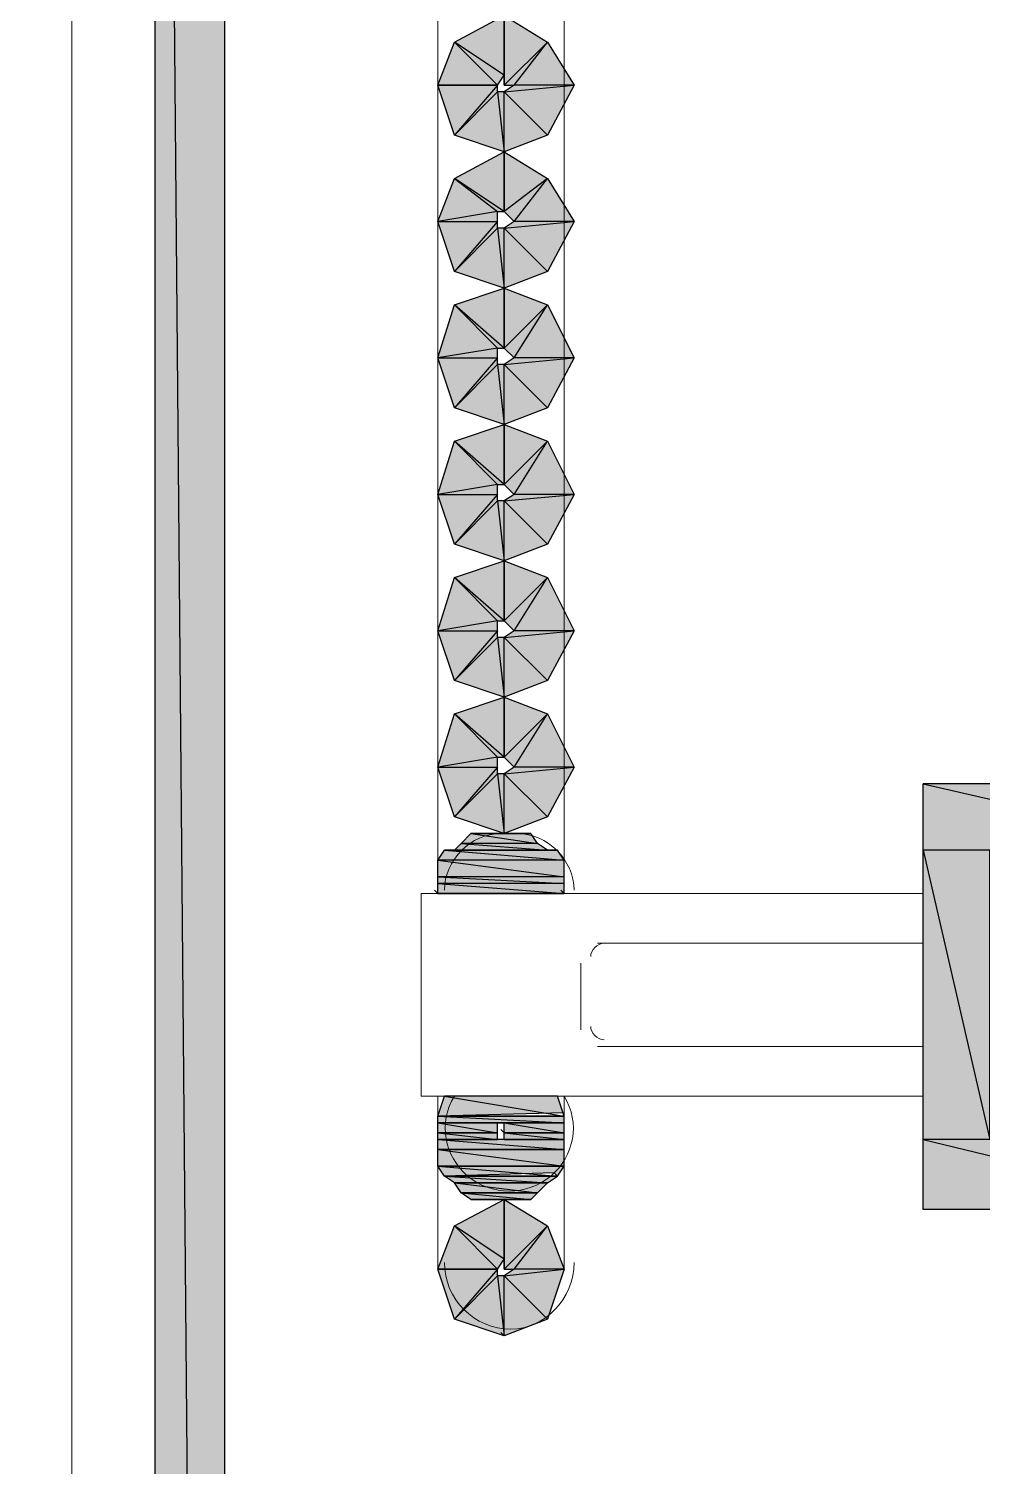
# Model space of a CAD drawing. Header units: millimetres. Extents: x 50 to 186, y -32 to 33.
# Drawn here: x 114.23 to 114.63, y -7.509 to -6.905 of the extents above; entities that cross this region are included whole.
import ezdxf

# ---------------------------------------------------------------- set-up
doc = ezdxf.new("R2010")
doc.units = ezdxf.units.MM
doc.layers.add('Prumada Eletrica', color=40, linetype='Continuous', lineweight=30)

msp = doc.modelspace()

# ---------------------------------------------------------------- hatches: boundary and pattern name
at = {"layer": 'Prumada Eletrica', "true_color": 0x000007}
h = msp.add_hatch(color=7, dxfattribs=at)
h.paths.add_polyline_path([(114.31228, -5.98433), (114.28295, -5.98433), (114.31228, -9.32817)])
h.paths.add_polyline_path([(114.28295, -5.98433), (114.31228, -9.32817), (114.28295, -9.32817)])
h = msp.add_hatch(color=7, dxfattribs=at)
h.paths.add_polyline_path([(114.45894, -6.92854), (114.4338, -6.92854), (114.44777, -6.91038)])
h.paths.add_polyline_path([(114.4338, -6.92854), (114.44777, -6.91038), (114.42961, -6.92854)])
h.paths.add_polyline_path([(114.44777, -6.91038), (114.42961, -6.92854), (114.42961, -6.89921)])
h.paths.add_polyline_path([(114.42961, -6.92854), (114.42961, -6.89921), (114.42961, -6.92435)])
h.paths.add_polyline_path([(114.42961, -6.89921), (114.42961, -6.92435), (114.40866, -6.91038)])
h.paths.add_polyline_path([(114.42961, -6.92435), (114.40866, -6.91038), (114.42682, -6.92854)])
h.paths.add_polyline_path([(114.40866, -6.91038), (114.42682, -6.92854), (114.40167, -6.92854)])
h = msp.add_hatch(color=7, dxfattribs=at)
h.paths.add_polyline_path([(114.40167, -6.92854), (114.42682, -6.92854), (114.40866, -6.94949)])
h.paths.add_polyline_path([(114.42682, -6.92854), (114.40866, -6.94949), (114.42682, -6.93133)])
h.paths.add_polyline_path([(114.40866, -6.94949), (114.42682, -6.93133), (114.42961, -6.95647)])
h.paths.add_polyline_path([(114.42682, -6.93133), (114.42961, -6.95647), (114.42961, -6.93133)])
h.paths.add_polyline_path([(114.42961, -6.95647), (114.42961, -6.93133), (114.44777, -6.94949)])
h = msp.add_hatch(color=7, dxfattribs=at)
h.paths.add_polyline_path([(114.44777, -6.94949), (114.42961, -6.93133), (114.45894, -6.92854)])
h.paths.add_polyline_path([(114.42961, -6.93133), (114.45894, -6.92854), (114.4338, -6.92854)])
h = msp.add_hatch(color=7, dxfattribs=at)
h.paths.add_polyline_path([(114.42961, -6.95647), (114.42961, -6.98161), (114.40866, -6.96765)])
h.paths.add_polyline_path([(114.42961, -6.98161), (114.40866, -6.96765), (114.42682, -6.98161)])
h.paths.add_polyline_path([(114.40866, -6.96765), (114.42682, -6.98161), (114.40167, -6.98581)])
h.paths.add_polyline_path([(114.42682, -6.98161), (114.40167, -6.98581), (114.42682, -6.98581)])
h.paths.add_polyline_path([(114.40167, -6.98581), (114.42682, -6.98581), (114.40866, -7.00676)])
h.paths.add_polyline_path([(114.42682, -6.98581), (114.40866, -7.00676), (114.42682, -6.9886)])
h.paths.add_polyline_path([(114.40866, -7.00676), (114.42682, -6.9886), (114.42961, -7.01374)])
h.paths.add_polyline_path([(114.42682, -6.9886), (114.42961, -7.01374), (114.42961, -6.9886)])
h.paths.add_polyline_path([(114.42961, -7.01374), (114.42961, -6.9886), (114.44777, -7.00676)])
h = msp.add_hatch(color=7, dxfattribs=at)
h.paths.add_polyline_path([(114.45894, -6.98581), (114.4338, -6.98581), (114.44777, -6.96765)])
h.paths.add_polyline_path([(114.4338, -6.98581), (114.44777, -6.96765), (114.42961, -6.98161)])
h.paths.add_polyline_path([(114.44777, -6.96765), (114.42961, -6.98161), (114.42961, -6.95647)])
h = msp.add_hatch(color=7, dxfattribs=at)
h.paths.add_polyline_path([(114.44777, -7.00676), (114.42961, -6.9886), (114.45894, -6.98581)])
h.paths.add_polyline_path([(114.42961, -6.9886), (114.45894, -6.98581), (114.4338, -6.98581)])
h = msp.add_hatch(color=7, dxfattribs=at)
h.paths.add_polyline_path([(114.42961, -7.01374), (114.42961, -7.03888), (114.40866, -7.02072)])
h.paths.add_polyline_path([(114.42961, -7.03888), (114.40866, -7.02072), (114.42682, -7.03888)])
h.paths.add_polyline_path([(114.40866, -7.02072), (114.42682, -7.03888), (114.40167, -7.04307)])
h.paths.add_polyline_path([(114.42682, -7.03888), (114.40167, -7.04307), (114.42682, -7.04307)])
h.paths.add_polyline_path([(114.40167, -7.04307), (114.42682, -7.04307), (114.40866, -7.06402)])
h.paths.add_polyline_path([(114.42682, -7.04307), (114.40866, -7.06402), (114.42682, -7.04587)])
h.paths.add_polyline_path([(114.40866, -7.06402), (114.42682, -7.04587), (114.42961, -7.07101)])
h.paths.add_polyline_path([(114.42682, -7.04587), (114.42961, -7.07101), (114.42961, -7.04587)])
h.paths.add_polyline_path([(114.42961, -7.07101), (114.42961, -7.04587), (114.44777, -7.06402)])
h = msp.add_hatch(color=7, dxfattribs=at)
h.paths.add_polyline_path([(114.45894, -7.04307), (114.4338, -7.04307), (114.44777, -7.02072)])
h.paths.add_polyline_path([(114.4338, -7.04307), (114.44777, -7.02072), (114.42961, -7.03888)])
h.paths.add_polyline_path([(114.44777, -7.02072), (114.42961, -7.03888), (114.42961, -7.01374)])
h = msp.add_hatch(color=7, dxfattribs=at)
h.paths.add_polyline_path([(114.44777, -7.06402), (114.42961, -7.04587), (114.45894, -7.04307)])
h.paths.add_polyline_path([(114.42961, -7.04587), (114.45894, -7.04307), (114.4338, -7.04307)])
h = msp.add_hatch(color=7, dxfattribs=at)
h.paths.add_polyline_path([(114.42961, -7.07101), (114.42961, -7.09615), (114.40866, -7.07799)])
h.paths.add_polyline_path([(114.42961, -7.09615), (114.40866, -7.07799), (114.42682, -7.09615)])
h.paths.add_polyline_path([(114.40866, -7.07799), (114.42682, -7.09615), (114.40167, -7.10034)])
h.paths.add_polyline_path([(114.42682, -7.09615), (114.40167, -7.10034), (114.42682, -7.10034)])
h.paths.add_polyline_path([(114.40167, -7.10034), (114.42682, -7.10034), (114.40866, -7.12129)])
h.paths.add_polyline_path([(114.42682, -7.10034), (114.40866, -7.12129), (114.42682, -7.10313)])
h.paths.add_polyline_path([(114.40866, -7.12129), (114.42682, -7.10313), (114.42961, -7.12827)])
h.paths.add_polyline_path([(114.42682, -7.10313), (114.42961, -7.12827), (114.42961, -7.10313)])
h.paths.add_polyline_path([(114.42961, -7.12827), (114.42961, -7.10313), (114.44777, -7.12129)])
h = msp.add_hatch(color=7, dxfattribs=at)
h.paths.add_polyline_path([(114.45894, -7.10034), (114.4338, -7.10034), (114.44777, -7.07799)])
h.paths.add_polyline_path([(114.4338, -7.10034), (114.44777, -7.07799), (114.42961, -7.09615)])
h.paths.add_polyline_path([(114.44777, -7.07799), (114.42961, -7.09615), (114.42961, -7.07101)])
h = msp.add_hatch(color=7, dxfattribs=at)
h.paths.add_polyline_path([(114.44777, -7.12129), (114.42961, -7.10313), (114.45894, -7.10034)])
h.paths.add_polyline_path([(114.42961, -7.10313), (114.45894, -7.10034), (114.4338, -7.10034)])
h = msp.add_hatch(color=7, dxfattribs=at)
h.paths.add_polyline_path([(114.42961, -7.12827), (114.42961, -7.15342), (114.40866, -7.13526)])
h.paths.add_polyline_path([(114.42961, -7.15342), (114.40866, -7.13526), (114.42682, -7.15342)])
h.paths.add_polyline_path([(114.40866, -7.13526), (114.42682, -7.15342), (114.40167, -7.15761)])
h.paths.add_polyline_path([(114.42682, -7.15342), (114.40167, -7.15761), (114.42682, -7.15761)])
h.paths.add_polyline_path([(114.40167, -7.15761), (114.42682, -7.15761), (114.40866, -7.17856)])
h.paths.add_polyline_path([(114.42682, -7.15761), (114.40866, -7.17856), (114.42682, -7.1604)])
h.paths.add_polyline_path([(114.40866, -7.17856), (114.42682, -7.1604), (114.42961, -7.18554)])
h.paths.add_polyline_path([(114.42682, -7.1604), (114.42961, -7.18554), (114.42961, -7.1604)])
h.paths.add_polyline_path([(114.42961, -7.18554), (114.42961, -7.1604), (114.44777, -7.17856)])
h = msp.add_hatch(color=7, dxfattribs=at)
h.paths.add_polyline_path([(114.45894, -7.15761), (114.4338, -7.15761), (114.44777, -7.13526)])
h.paths.add_polyline_path([(114.4338, -7.15761), (114.44777, -7.13526), (114.42961, -7.15342)])
h.paths.add_polyline_path([(114.44777, -7.13526), (114.42961, -7.15342), (114.42961, -7.12827)])
h = msp.add_hatch(color=7, dxfattribs=at)
h.paths.add_polyline_path([(114.44777, -7.17856), (114.42961, -7.1604), (114.45894, -7.15761)])
h.paths.add_polyline_path([(114.42961, -7.1604), (114.45894, -7.15761), (114.4338, -7.15761)])
h = msp.add_hatch(color=7, dxfattribs=at)
h.paths.add_polyline_path([(114.42961, -7.18554), (114.42961, -7.21068), (114.40866, -7.19253)])
h.paths.add_polyline_path([(114.42961, -7.21068), (114.40866, -7.19253), (114.42682, -7.21068)])
h.paths.add_polyline_path([(114.40866, -7.19253), (114.42682, -7.21068), (114.40167, -7.21487)])
h.paths.add_polyline_path([(114.42682, -7.21068), (114.40167, -7.21487), (114.42682, -7.21487)])
h.paths.add_polyline_path([(114.40167, -7.21487), (114.42682, -7.21487), (114.40866, -7.23582)])
h.paths.add_polyline_path([(114.42682, -7.21487), (114.40866, -7.23582), (114.42682, -7.21767)])
h.paths.add_polyline_path([(114.40866, -7.23582), (114.42682, -7.21767), (114.42961, -7.24281)])
h.paths.add_polyline_path([(114.42682, -7.21767), (114.42961, -7.24281), (114.42961, -7.21767)])
h.paths.add_polyline_path([(114.42961, -7.24281), (114.42961, -7.21767), (114.44777, -7.23582)])
h = msp.add_hatch(color=7, dxfattribs=at)
h.paths.add_polyline_path([(114.45894, -7.21487), (114.4338, -7.21487), (114.44777, -7.19253)])
h.paths.add_polyline_path([(114.4338, -7.21487), (114.44777, -7.19253), (114.42961, -7.21068)])
h.paths.add_polyline_path([(114.44777, -7.19253), (114.42961, -7.21068), (114.42961, -7.18554)])
h = msp.add_hatch(color=7, dxfattribs=at)
h.paths.add_polyline_path([(114.44777, -7.23582), (114.42961, -7.21767), (114.45894, -7.21487)])
h.paths.add_polyline_path([(114.42961, -7.21767), (114.45894, -7.21487), (114.4338, -7.21487)])
h = msp.add_hatch(color=7, dxfattribs=at)
h.paths.add_polyline_path([(114.72712, -7.22186), (114.6056, -7.22186), (114.72712, -7.24979)])
h.paths.add_polyline_path([(114.6056, -7.22186), (114.72712, -7.24979), (114.6056, -7.24979)])
h = msp.add_hatch(color=7, dxfattribs=at)
h.paths.add_polyline_path([(114.44078, -7.24281), (114.41564, -7.24281), (114.44358, -7.247)])
h.paths.add_polyline_path([(114.41564, -7.24281), (114.44358, -7.247), (114.41145, -7.247)])
h = msp.add_hatch(color=7, dxfattribs=at)
h.paths.add_polyline_path([(114.45196, -7.24979), (114.40447, -7.24979), (114.45475, -7.25398)])
h.paths.add_polyline_path([(114.40447, -7.24979), (114.45475, -7.25398), (114.40167, -7.25398)])
h = msp.add_hatch(color=7, dxfattribs=at)
h.paths.add_polyline_path([(114.44358, -7.247), (114.41145, -7.247), (114.44777, -7.24979)])
h.paths.add_polyline_path([(114.41145, -7.247), (114.44777, -7.24979), (114.40866, -7.24979)])
h = msp.add_hatch(color=7, dxfattribs=at)
h.paths.add_polyline_path([(114.63354, -7.24979), (114.6056, -7.24979), (114.63354, -7.37131)])
h.paths.add_polyline_path([(114.6056, -7.24979), (114.63354, -7.37131), (114.6056, -7.37131)])
h = msp.add_hatch(color=7, dxfattribs=at)
h.paths.add_polyline_path([(114.45475, -7.25398), (114.40167, -7.25398), (114.45475, -7.26097)])
h.paths.add_polyline_path([(114.40167, -7.25398), (114.45475, -7.26097), (114.40167, -7.26097)])
h = msp.add_hatch(color=7, dxfattribs=at)
h.paths.add_polyline_path([(114.45475, -7.26097), (114.40167, -7.26097), (114.45475, -7.26376)])
h.paths.add_polyline_path([(114.40167, -7.26097), (114.45475, -7.26376), (114.40167, -7.26376)])
h = msp.add_hatch(color=7, dxfattribs=at)
h.paths.add_polyline_path([(114.45475, -7.26376), (114.40167, -7.26376), (114.45475, -7.26795)])
h.paths.add_polyline_path([(114.40167, -7.26376), (114.45475, -7.26795), (114.40167, -7.26795)])
h.paths.add_polyline_path([(114.45475, -7.26795), (114.40167, -7.26795)])
h.paths.add_polyline_path([(114.40167, -7.26795), (114.45475, -7.26795)])
h = msp.add_hatch(color=7, dxfattribs=at)
h.paths.add_polyline_path([(114.45196, -7.35315), (114.40447, -7.35315), (114.45475, -7.36153)])
h.paths.add_polyline_path([(114.40447, -7.35315), (114.45475, -7.36153), (114.40167, -7.36153)])
h.paths.add_polyline_path([(114.45475, -7.36153), (114.40167, -7.36153)])
h.paths.add_polyline_path([(114.40167, -7.36153), (114.45475, -7.36153), (114.45475, -7.36014)])
h = msp.add_hatch(color=7, dxfattribs=at)
h.paths.add_polyline_path([(114.45475, -7.36153), (114.40167, -7.36153), (114.45475, -7.36433)])
h.paths.add_polyline_path([(114.40167, -7.36153), (114.45475, -7.36433), (114.40167, -7.36433)])
h.paths.add_polyline_path([(114.45475, -7.36433), (114.40167, -7.36433)])
h.paths.add_polyline_path([(114.40167, -7.36433), (114.45475, -7.36433)])
h.paths.add_polyline_path([(114.45475, -7.36433), (114.40167, -7.36433)])
h.paths.add_polyline_path([(114.45475, -7.36433), (114.40167, -7.36433)])
h = msp.add_hatch(color=7, dxfattribs=at)
h.paths.add_polyline_path([(114.42682, -7.36433), (114.40167, -7.36433), (114.42682, -7.36852)])
h.paths.add_polyline_path([(114.40167, -7.36433), (114.42682, -7.36852), (114.40167, -7.36852)])
h = msp.add_hatch(color=7, dxfattribs=at)
h.paths.add_polyline_path([(114.45475, -7.36433), (114.42961, -7.36433), (114.45475, -7.36852)])
h.paths.add_polyline_path([(114.42961, -7.36433), (114.45475, -7.36852), (114.42961, -7.36852)])
h = msp.add_hatch(color=7, dxfattribs=at)
h.paths.add_polyline_path([(114.42682, -7.36852), (114.40167, -7.36852), (114.42682, -7.37131)])
h.paths.add_polyline_path([(114.40167, -7.36852), (114.42682, -7.37131), (114.40167, -7.37131)])
h = msp.add_hatch(color=7, dxfattribs=at)
h.paths.add_polyline_path([(114.45475, -7.37131), (114.40167, -7.37131), (114.45475, -7.3755)])
h.paths.add_polyline_path([(114.40167, -7.37131), (114.45475, -7.3755), (114.40167, -7.3755)])
h.paths.add_polyline_path([(114.45475, -7.3755), (114.40167, -7.3755)])
h.paths.add_polyline_path([(114.40167, -7.3755), (114.45475, -7.3755)])
h = msp.add_hatch(color=7, dxfattribs=at)
h.paths.add_polyline_path([(114.45475, -7.36852), (114.42961, -7.36852), (114.45475, -7.37131)])
h.paths.add_polyline_path([(114.42961, -7.36852), (114.45475, -7.37131), (114.42961, -7.37131)])
h = msp.add_hatch(color=7, dxfattribs=at)
h.paths.add_polyline_path([(114.72712, -7.37131), (114.6056, -7.37131), (114.72712, -7.40064)])
h.paths.add_polyline_path([(114.6056, -7.37131), (114.72712, -7.40064), (114.6056, -7.40064)])
h = msp.add_hatch(color=7, dxfattribs=at)
h.paths.add_polyline_path([(114.45475, -7.3755), (114.40167, -7.3755), (114.45475, -7.38248)])
h.paths.add_polyline_path([(114.40167, -7.3755), (114.45475, -7.38248), (114.40167, -7.38248)])
h.paths.add_polyline_path([(114.45475, -7.38248), (114.40167, -7.38248)])
h.paths.add_polyline_path([(114.40167, -7.38248), (114.45475, -7.38248)])
h = msp.add_hatch(color=7, dxfattribs=at)
h.paths.add_polyline_path([(114.45475, -7.38248), (114.40167, -7.38248), (114.45196, -7.38667)])
h.paths.add_polyline_path([(114.40167, -7.38248), (114.45196, -7.38667), (114.40447, -7.38667)])
h.paths.add_polyline_path([(114.45196, -7.38667), (114.40447, -7.38667)])
h.paths.add_polyline_path([(114.40447, -7.38667), (114.45196, -7.38667), (114.45056, -7.38528)])
h = msp.add_hatch(color=7, dxfattribs=at)
h.paths.add_polyline_path([(114.45196, -7.38667), (114.40447, -7.38667), (114.44777, -7.38947)])
h.paths.add_polyline_path([(114.40447, -7.38667), (114.44777, -7.38947), (114.40866, -7.38947)])
h.paths.add_polyline_path([(114.44777, -7.38947), (114.40866, -7.38947)])
h.paths.add_polyline_path([(114.40866, -7.38947), (114.44777, -7.38947)])
h = msp.add_hatch(color=7, dxfattribs=at)
h.paths.add_polyline_path([(114.44777, -7.38947), (114.40866, -7.38947), (114.44358, -7.39366)])
h.paths.add_polyline_path([(114.40866, -7.38947), (114.44358, -7.39366), (114.41145, -7.39366)])
h.paths.add_polyline_path([(114.44358, -7.39366), (114.41145, -7.39366)])
h.paths.add_polyline_path([(114.41145, -7.39366), (114.44358, -7.39366)])
h = msp.add_hatch(color=7, dxfattribs=at)
h.paths.add_polyline_path([(114.44358, -7.39366), (114.41145, -7.39366), (114.44078, -7.39645)])
h.paths.add_polyline_path([(114.41145, -7.39366), (114.44078, -7.39645), (114.41564, -7.39645)])
h = msp.add_hatch(color=7, dxfattribs=at)
h.paths.add_polyline_path([(114.45475, -7.42578), (114.4338, -7.42578), (114.44777, -7.40763)])
h.paths.add_polyline_path([(114.4338, -7.42578), (114.44777, -7.40763), (114.42961, -7.42578)])
h.paths.add_polyline_path([(114.44777, -7.40763), (114.42961, -7.42578), (114.42961, -7.39645)])
h.paths.add_polyline_path([(114.42961, -7.42578), (114.42961, -7.39645), (114.42961, -7.42159)])
h.paths.add_polyline_path([(114.42961, -7.39645), (114.42961, -7.42159), (114.40866, -7.40763)])
h.paths.add_polyline_path([(114.42961, -7.42159), (114.40866, -7.40763), (114.42682, -7.42578)])
h.paths.add_polyline_path([(114.40866, -7.40763), (114.42682, -7.42578), (114.40167, -7.42578)])
h = msp.add_hatch(color=7, dxfattribs=at)
h.paths.add_polyline_path([(114.40167, -7.42578), (114.42682, -7.42578), (114.40866, -7.44674)])
h.paths.add_polyline_path([(114.42682, -7.42578), (114.40866, -7.44674), (114.42682, -7.42858)])
h.paths.add_polyline_path([(114.40866, -7.44674), (114.42682, -7.42858), (114.42961, -7.45372)])
h.paths.add_polyline_path([(114.42682, -7.42858), (114.42961, -7.45372), (114.42961, -7.42858)])
h.paths.add_polyline_path([(114.42961, -7.45372), (114.42961, -7.42858), (114.44777, -7.44674)])
h = msp.add_hatch(color=7, dxfattribs=at)
h.paths.add_polyline_path([(114.44777, -7.44674), (114.42961, -7.42858), (114.45475, -7.42578)])
h.paths.add_polyline_path([(114.42961, -7.42858), (114.45475, -7.42578), (114.4338, -7.42578)])

# ---------------------------------------------------------------- linework, layer by layer
at = {"layer": 'Prumada Eletrica', "color": 7, "linetype": 'Continuous', "lineweight": 20, "true_color": 0x000007}
for points in [[(112.39174, -5.61978), (114.24803, -5.61978), (114.24803, -9.32817), (112.39174, -9.32817)], [(114.24803, -5.61978), (116.10013, -5.61978), (116.10013, -9.32817), (114.24803, -9.32817)], [(115.17408, -7.22186), (115.74536, -7.22186), (115.74536, -7.40064), (114.6056, -7.40064), (114.6056, -7.22186)]]:
    msp.add_lwpolyline(points, close=True, dxfattribs=at)
for points in [[(114.31228, -9.32817), (114.31228, -5.76923), (114.31228, -5.76923)], [(114.24803, -5.84884), (114.24803, -9.32817), (112.39174, -9.32817), (112.39174, -5.84884)], [(116.10013, -5.84884), (116.10013, -9.32817), (114.24803, -9.32817), (114.24803, -5.84884)], [(114.28295, -5.98433), (114.28295, -9.32817), (114.31228, -9.32817), (114.26898, -9.32817)], [(114.40167, -7.26795), (114.40167, -6.36006), (114.40167, -6.36006)], [(114.45475, -6.36006), (114.45475, -7.26795), (114.45475, -7.26795)], [(114.4338, -7.24281), (114.42961, -7.24281), (114.42682, -7.24281)], [(114.6056, -7.26795), (114.39469, -7.26795), (114.39469, -7.35315), (114.6056, -7.35315)], [(114.39469, -7.26795), (114.49805, -7.26795), (114.49805, -7.26795)], [(114.40167, -7.26795), (114.40028, -7.26655), (114.40028, -7.26655)], [(114.45475, -7.26795), (114.45335, -7.26655), (114.45335, -7.26655)], [(114.46872, -7.2889), (114.6056, -7.2889), (114.6056, -7.2889)], [(114.46173, -7.32522), (114.46173, -7.29728), (114.46173, -7.29728)], [(114.6056, -7.3322), (114.46872, -7.3322), (114.46872, -7.3322)], [(114.40167, -7.42578), (114.40167, -7.35315), (114.40167, -7.35315)], [(114.45475, -7.35315), (114.45475, -7.42578), (114.45475, -7.42578)], [(114.42961, -7.36852), (114.42821, -7.36712), (114.42821, -7.36712)], [(114.42961, -7.45372), (114.42821, -7.45232), (114.42821, -7.45232)]]:
    msp.add_lwpolyline(points, dxfattribs=at)
at = {"layer": 'Prumada Eletrica', "color": 7, "linetype": 'Continuous', "lineweight": -2, "true_color": 0x000007}
for points in [[(114.31228, -5.98433), (114.28295, -5.98433), (114.31228, -9.32817)], [(114.28295, -5.98433), (114.31228, -9.32817), (114.28295, -9.32817)], [(114.42961, -6.89921), (114.42961, -6.92435), (114.40866, -6.91038)], [(114.44777, -6.91038), (114.42961, -6.92854), (114.42961, -6.89921)], [(114.42961, -6.92854), (114.42961, -6.89921), (114.42961, -6.92435)], [(114.40866, -6.91038), (114.42682, -6.92854), (114.40167, -6.92854)], [(114.42961, -6.92435), (114.40866, -6.91038), (114.42682, -6.92854)], [(114.4338, -6.92854), (114.44777, -6.91038), (114.42961, -6.92854)], [(114.45894, -6.92854), (114.4338, -6.92854), (114.44777, -6.91038)], [(114.40167, -6.92854), (114.42682, -6.92854), (114.40866, -6.94949)], [(114.42682, -6.92854), (114.40866, -6.94949), (114.42682, -6.93133)], [(114.44777, -6.94949), (114.42961, -6.93133), (114.45894, -6.92854)], [(114.42961, -6.93133), (114.45894, -6.92854), (114.4338, -6.92854)], [(114.40866, -6.94949), (114.42682, -6.93133), (114.42961, -6.95647)], [(114.42682, -6.93133), (114.42961, -6.95647), (114.42961, -6.93133)], [(114.42961, -6.95647), (114.42961, -6.93133), (114.44777, -6.94949)], [(114.42961, -6.95647), (114.42961, -6.98161), (114.40866, -6.96765)], [(114.44777, -6.96765), (114.42961, -6.98161), (114.42961, -6.95647)], [(114.40866, -6.96765), (114.42682, -6.98161), (114.40167, -6.98581)], [(114.42961, -6.98161), (114.40866, -6.96765), (114.42682, -6.98161)], [(114.4338, -6.98581), (114.44777, -6.96765), (114.42961, -6.98161)], [(114.45894, -6.98581), (114.4338, -6.98581), (114.44777, -6.96765)], [(114.42682, -6.98161), (114.40167, -6.98581), (114.42682, -6.98581)], [(114.40167, -6.98581), (114.42682, -6.98581), (114.40866, -7.00676)], [(114.42682, -6.98581), (114.40866, -7.00676), (114.42682, -6.9886)], [(114.40866, -7.00676), (114.42682, -6.9886), (114.42961, -7.01374)], [(114.42682, -6.9886), (114.42961, -7.01374), (114.42961, -6.9886)], [(114.44777, -7.00676), (114.42961, -6.9886), (114.45894, -6.98581)], [(114.42961, -6.9886), (114.45894, -6.98581), (114.4338, -6.98581)], [(114.42961, -7.01374), (114.42961, -6.9886), (114.44777, -7.00676)], [(114.42961, -7.01374), (114.42961, -7.03888), (114.40866, -7.02072)], [(114.44777, -7.02072), (114.42961, -7.03888), (114.42961, -7.01374)], [(114.40866, -7.02072), (114.42682, -7.03888), (114.40167, -7.04307)], [(114.42961, -7.03888), (114.40866, -7.02072), (114.42682, -7.03888)], [(114.4338, -7.04307), (114.44777, -7.02072), (114.42961, -7.03888)], [(114.45894, -7.04307), (114.4338, -7.04307), (114.44777, -7.02072)], [(114.42682, -7.03888), (114.40167, -7.04307), (114.42682, -7.04307)], [(114.40167, -7.04307), (114.42682, -7.04307), (114.40866, -7.06402)], [(114.42682, -7.04307), (114.40866, -7.06402), (114.42682, -7.04587)], [(114.44777, -7.06402), (114.42961, -7.04587), (114.45894, -7.04307)], [(114.42961, -7.04587), (114.45894, -7.04307), (114.4338, -7.04307)], [(114.40866, -7.06402), (114.42682, -7.04587), (114.42961, -7.07101)], [(114.42682, -7.04587), (114.42961, -7.07101), (114.42961, -7.04587)], [(114.42961, -7.07101), (114.42961, -7.04587), (114.44777, -7.06402)], [(114.42961, -7.07101), (114.42961, -7.09615), (114.40866, -7.07799)], [(114.44777, -7.07799), (114.42961, -7.09615), (114.42961, -7.07101)], [(114.40866, -7.07799), (114.42682, -7.09615), (114.40167, -7.10034)], [(114.42961, -7.09615), (114.40866, -7.07799), (114.42682, -7.09615)], [(114.4338, -7.10034), (114.44777, -7.07799), (114.42961, -7.09615)], [(114.45894, -7.10034), (114.4338, -7.10034), (114.44777, -7.07799)], [(114.42682, -7.09615), (114.40167, -7.10034), (114.42682, -7.10034)], [(114.40167, -7.10034), (114.42682, -7.10034), (114.40866, -7.12129)], [(114.42682, -7.10034), (114.40866, -7.12129), (114.42682, -7.10313)], [(114.40866, -7.12129), (114.42682, -7.10313), (114.42961, -7.12827)], [(114.42682, -7.10313), (114.42961, -7.12827), (114.42961, -7.10313)], [(114.44777, -7.12129), (114.42961, -7.10313), (114.45894, -7.10034)], [(114.42961, -7.10313), (114.45894, -7.10034), (114.4338, -7.10034)], [(114.42961, -7.12827), (114.42961, -7.10313), (114.44777, -7.12129)], [(114.42961, -7.12827), (114.42961, -7.15342), (114.40866, -7.13526)], [(114.44777, -7.13526), (114.42961, -7.15342), (114.42961, -7.12827)], [(114.40866, -7.13526), (114.42682, -7.15342), (114.40167, -7.15761)], [(114.42961, -7.15342), (114.40866, -7.13526), (114.42682, -7.15342)], [(114.4338, -7.15761), (114.44777, -7.13526), (114.42961, -7.15342)], [(114.45894, -7.15761), (114.4338, -7.15761), (114.44777, -7.13526)], [(114.42682, -7.15342), (114.40167, -7.15761), (114.42682, -7.15761)], [(114.40167, -7.15761), (114.42682, -7.15761), (114.40866, -7.17856)], [(114.42682, -7.15761), (114.40866, -7.17856), (114.42682, -7.1604)], [(114.40866, -7.17856), (114.42682, -7.1604), (114.42961, -7.18554)], [(114.42682, -7.1604), (114.42961, -7.18554), (114.42961, -7.1604)], [(114.44777, -7.17856), (114.42961, -7.1604), (114.45894, -7.15761)], [(114.42961, -7.1604), (114.45894, -7.15761), (114.4338, -7.15761)], [(114.42961, -7.18554), (114.42961, -7.1604), (114.44777, -7.17856)], [(114.42961, -7.18554), (114.42961, -7.21068), (114.40866, -7.19253)], [(114.44777, -7.19253), (114.42961, -7.21068), (114.42961, -7.18554)], [(114.40866, -7.19253), (114.42682, -7.21068), (114.40167, -7.21487)], [(114.42961, -7.21068), (114.40866, -7.19253), (114.42682, -7.21068)], [(114.4338, -7.21487), (114.44777, -7.19253), (114.42961, -7.21068)], [(114.45894, -7.21487), (114.4338, -7.21487), (114.44777, -7.19253)], [(114.42682, -7.21068), (114.40167, -7.21487), (114.42682, -7.21487)], [(114.40167, -7.21487), (114.42682, -7.21487), (114.40866, -7.23582)], [(114.42682, -7.21487), (114.40866, -7.23582), (114.42682, -7.21767)], [(114.40866, -7.23582), (114.42682, -7.21767), (114.42961, -7.24281)], [(114.42682, -7.21767), (114.42961, -7.24281), (114.42961, -7.21767)], [(114.44777, -7.23582), (114.42961, -7.21767), (114.45894, -7.21487)], [(114.42961, -7.21767), (114.45894, -7.21487), (114.4338, -7.21487)], [(114.42961, -7.24281), (114.42961, -7.21767), (114.44777, -7.23582)], [(114.72712, -7.22186), (114.6056, -7.22186), (114.72712, -7.24979)], [(114.6056, -7.22186), (114.72712, -7.24979), (114.6056, -7.24979)], [(114.41564, -7.24281), (114.44358, -7.247), (114.41145, -7.247)], [(114.41983, -7.24281), (114.44078, -7.24281), (114.41564, -7.24281)], [(114.44078, -7.24281), (114.41564, -7.24281), (114.44358, -7.247)], [(114.42682, -7.24281), (114.43659, -7.24281), (114.41983, -7.24281)], [(114.43659, -7.24281), (114.41983, -7.24281), (114.44078, -7.24281)], [(114.4338, -7.24281), (114.42682, -7.24281), (114.43659, -7.24281)], [(114.40447, -7.24979), (114.45475, -7.25398), (114.40167, -7.25398)], [(114.40866, -7.24979), (114.45196, -7.24979), (114.40447, -7.24979)], [(114.45196, -7.24979), (114.40447, -7.24979), (114.45475, -7.25398)], [(114.41145, -7.247), (114.44777, -7.24979), (114.40866, -7.24979)], [(114.44777, -7.24979), (114.40866, -7.24979), (114.45196, -7.24979)], [(114.44358, -7.247), (114.41145, -7.247), (114.44777, -7.24979)], [(114.63354, -7.24979), (114.6056, -7.24979), (114.63354, -7.37131)], [(114.6056, -7.24979), (114.63354, -7.37131), (114.6056, -7.37131)], [(114.45475, -7.25398), (114.40167, -7.25398), (114.45475, -7.26097)], [(114.40167, -7.25398), (114.45475, -7.26097), (114.40167, -7.26097)], [(114.45475, -7.26097), (114.40167, -7.26097), (114.45475, -7.26376)], [(114.40167, -7.26097), (114.45475, -7.26376), (114.40167, -7.26376)], [(114.45475, -7.26376), (114.40167, -7.26376), (114.45475, -7.26795)], [(114.40167, -7.26376), (114.45475, -7.26795), (114.40167, -7.26795)], [(114.45475, -7.26795), (114.40167, -7.26795)], [(114.40167, -7.26795), (114.45475, -7.26795), (114.45475, -7.26795)], [(114.40447, -7.35315), (114.45475, -7.36153), (114.40167, -7.36153)], [(114.45196, -7.35315), (114.40447, -7.35315), (114.45475, -7.36153)], [(114.40167, -7.36153), (114.45475, -7.36153), (114.45475, -7.36014)], [(114.45475, -7.36153), (114.40167, -7.36153)], [(114.45475, -7.36153), (114.40167, -7.36153), (114.45475, -7.36433)], [(114.40167, -7.36153), (114.45475, -7.36433), (114.40167, -7.36433)], [(114.45475, -7.36433), (114.40167, -7.36433)], [(114.40167, -7.36433), (114.45475, -7.36433), (114.45475, -7.36433)], [(114.45475, -7.36433), (114.45475, -7.36433), (114.40167, -7.36433)], [(114.45475, -7.36433), (114.40167, -7.36433)], [(114.40167, -7.36433), (114.42682, -7.36433), (114.42682, -7.36433)], [(114.42682, -7.36433), (114.42682, -7.36433), (114.40167, -7.36433)], [(114.40167, -7.36433), (114.42682, -7.36433), (114.42682, -7.36433)], [(114.42682, -7.36433), (114.42682, -7.36433), (114.40167, -7.36433)], [(114.42682, -7.36433), (114.40167, -7.36433), (114.42682, -7.36852)], [(114.40167, -7.36433), (114.42682, -7.36852), (114.40167, -7.36852)], [(114.42961, -7.36433), (114.45475, -7.36433), (114.45475, -7.36433)], [(114.45475, -7.36433), (114.45475, -7.36433), (114.42961, -7.36433)], [(114.42961, -7.36433), (114.45475, -7.36433), (114.45475, -7.36433)], [(114.45475, -7.36433), (114.45475, -7.36433), (114.42961, -7.36433)], [(114.45475, -7.36433), (114.42961, -7.36433), (114.45475, -7.36852)], [(114.42961, -7.36433), (114.45475, -7.36852), (114.42961, -7.36852)], [(114.40167, -7.36852), (114.42682, -7.36852), (114.42682, -7.36852)], [(114.42682, -7.36852), (114.42682, -7.36852), (114.40167, -7.36852)], [(114.40167, -7.36852), (114.42682, -7.36852), (114.42682, -7.36852)], [(114.42682, -7.36852), (114.42682, -7.36852), (114.40167, -7.36852)], [(114.40167, -7.36852), (114.42682, -7.36852), (114.42682, -7.36852)], [(114.42682, -7.36852), (114.42682, -7.36852), (114.40167, -7.36852)], [(114.42682, -7.36852), (114.40167, -7.36852)], [(114.40167, -7.36852), (114.42682, -7.36852), (114.42682, -7.36852)], [(114.40167, -7.36852), (114.42682, -7.36852), (114.42682, -7.36852)], [(114.42682, -7.36852), (114.42682, -7.36852), (114.40167, -7.36852)], [(114.40167, -7.36852), (114.42682, -7.36852), (114.42682, -7.36852)], [(114.42682, -7.36852), (114.42682, -7.36852), (114.40167, -7.36852)], [(114.40167, -7.36852), (114.42682, -7.36852), (114.42682, -7.36852)], [(114.42682, -7.36852), (114.42682, -7.36852), (114.40167, -7.36852)], [(114.42682, -7.36852), (114.40167, -7.36852), (114.42682, -7.37131)], [(114.40167, -7.36852), (114.42682, -7.37131), (114.40167, -7.37131)], [(114.40167, -7.37131), (114.42682, -7.37131), (114.42682, -7.37131)], [(114.42682, -7.37131), (114.42682, -7.37131), (114.40167, -7.37131)], [(114.40167, -7.37131), (114.42682, -7.37131), (114.42682, -7.37131)], [(114.42682, -7.37131), (114.42682, -7.37131), (114.40167, -7.37131)], [(114.40167, -7.37131), (114.42682, -7.37131), (114.42682, -7.37131)], [(114.42682, -7.37131), (114.42682, -7.37131), (114.40167, -7.37131)], [(114.40167, -7.37131), (114.42682, -7.37131), (114.42682, -7.37131)], [(114.42682, -7.37131), (114.42682, -7.37131), (114.40167, -7.37131)], [(114.40167, -7.37131), (114.42682, -7.37131), (114.42682, -7.37131)], [(114.42682, -7.37131), (114.42682, -7.37131), (114.40167, -7.37131)], [(114.40167, -7.37131), (114.42682, -7.37131), (114.42682, -7.37131)], [(114.42682, -7.37131), (114.42682, -7.37131), (114.40167, -7.37131)], [(114.40167, -7.37131), (114.42682, -7.37131), (114.42682, -7.37131)], [(114.42682, -7.37131), (114.42682, -7.37131), (114.40167, -7.37131)], [(114.45475, -7.37131), (114.40167, -7.37131), (114.45475, -7.3755)], [(114.40167, -7.37131), (114.45475, -7.3755), (114.40167, -7.3755)], [(114.42961, -7.36852), (114.45475, -7.36852), (114.45475, -7.36852)], [(114.45475, -7.36852), (114.45475, -7.36852), (114.42961, -7.36852)], [(114.42961, -7.36852), (114.45475, -7.36852), (114.45475, -7.36852)], [(114.45475, -7.36852), (114.45475, -7.36852), (114.42961, -7.36852)], [(114.42961, -7.36852), (114.45475, -7.36852), (114.45475, -7.36852)], [(114.45475, -7.36852), (114.45475, -7.36852), (114.42961, -7.36852)], [(114.42961, -7.36852), (114.45475, -7.36852), (114.45475, -7.36852)], [(114.45475, -7.36852), (114.45475, -7.36852), (114.42961, -7.36852)], [(114.45475, -7.36852), (114.42961, -7.36852)], [(114.42961, -7.36852), (114.45475, -7.36852), (114.4338, -7.36852)], [(114.4338, -7.36852), (114.45475, -7.36852), (114.42961, -7.36852)], [(114.45475, -7.36852), (114.42961, -7.36852), (114.45475, -7.37131)], [(114.42961, -7.36852), (114.45475, -7.37131), (114.42961, -7.37131)], [(114.42961, -7.37131), (114.45475, -7.37131), (114.45475, -7.37131)], [(114.45475, -7.37131), (114.45475, -7.37131), (114.42961, -7.37131)], [(114.45475, -7.37131), (114.42961, -7.37131)], [(114.42961, -7.37131), (114.45475, -7.37131), (114.45475, -7.37131)], [(114.42961, -7.37131), (114.45475, -7.37131), (114.45475, -7.37131)], [(114.45475, -7.37131), (114.45475, -7.37131), (114.42961, -7.37131)], [(114.42961, -7.37131), (114.45475, -7.37131), (114.45475, -7.37131)], [(114.45475, -7.37131), (114.45475, -7.37131), (114.42961, -7.37131)], [(114.42961, -7.37131), (114.45475, -7.37131), (114.45475, -7.37131)], [(114.45475, -7.37131), (114.45475, -7.37131), (114.42961, -7.37131)], [(114.42961, -7.37131), (114.45475, -7.37131), (114.45475, -7.37131)], [(114.45475, -7.37131), (114.45475, -7.37131), (114.42961, -7.37131)], [(114.42961, -7.37131), (114.45475, -7.37131), (114.45475, -7.37131)], [(114.45475, -7.37131), (114.45475, -7.37131), (114.42961, -7.37131)], [(114.45475, -7.36852), (114.4338, -7.36852)], [(114.72712, -7.37131), (114.6056, -7.37131), (114.72712, -7.40064)], [(114.6056, -7.37131), (114.72712, -7.40064), (114.6056, -7.40064)], [(114.45475, -7.3755), (114.40167, -7.3755)], [(114.40167, -7.3755), (114.45475, -7.3755), (114.45475, -7.3755)], [(114.45475, -7.3755), (114.40167, -7.3755), (114.45475, -7.38248)], [(114.40167, -7.3755), (114.45475, -7.38248), (114.40167, -7.38248)], [(114.45475, -7.38248), (114.40167, -7.38248)], [(114.40167, -7.38248), (114.45475, -7.38248), (114.45475, -7.38248)], [(114.45475, -7.38248), (114.40167, -7.38248), (114.45196, -7.38667)], [(114.40167, -7.38248), (114.45196, -7.38667), (114.40447, -7.38667)], [(114.40447, -7.38667), (114.45196, -7.38667), (114.45056, -7.38528)], [(114.45196, -7.38667), (114.40447, -7.38667)], [(114.45196, -7.38667), (114.40447, -7.38667), (114.44777, -7.38947)], [(114.40447, -7.38667), (114.44777, -7.38947), (114.40866, -7.38947)], [(114.44777, -7.38947), (114.40866, -7.38947)], [(114.40866, -7.38947), (114.44777, -7.38947), (114.44777, -7.38947)], [(114.44777, -7.38947), (114.40866, -7.38947), (114.44358, -7.39366)], [(114.40866, -7.38947), (114.44358, -7.39366), (114.41145, -7.39366)], [(114.44358, -7.39366), (114.41145, -7.39366)], [(114.41145, -7.39366), (114.44358, -7.39366), (114.44358, -7.39366)], [(114.44358, -7.39366), (114.41145, -7.39366), (114.44078, -7.39645)], [(114.41145, -7.39366), (114.44078, -7.39645), (114.41564, -7.39645)], [(114.42961, -7.39645), (114.42961, -7.42159), (114.40866, -7.40763)], [(114.44078, -7.39645), (114.41564, -7.39645), (114.43659, -7.39645)], [(114.41564, -7.39645), (114.43659, -7.39645), (114.41983, -7.39645)], [(114.43659, -7.39645), (114.41983, -7.39645), (114.4338, -7.39645)], [(114.41983, -7.39645), (114.4338, -7.39645), (114.42263, -7.39645)], [(114.4338, -7.39645), (114.42263, -7.39645), (114.42682, -7.39645)], [(114.42263, -7.39645), (114.4338, -7.39645), (114.4338, -7.39645)], [(114.4338, -7.39645), (114.4338, -7.39645), (114.42263, -7.39645)], [(114.44777, -7.40763), (114.42961, -7.42578), (114.42961, -7.39645)], [(114.42961, -7.42578), (114.42961, -7.39645), (114.42961, -7.42159)], [(114.40866, -7.40763), (114.42682, -7.42578), (114.40167, -7.42578)], [(114.42961, -7.42159), (114.40866, -7.40763), (114.42682, -7.42578)], [(114.4338, -7.42578), (114.44777, -7.40763), (114.42961, -7.42578)], [(114.45475, -7.42578), (114.4338, -7.42578), (114.44777, -7.40763)], [(114.40167, -7.42578), (114.42682, -7.42578), (114.40866, -7.44674)], [(114.42682, -7.42578), (114.40866, -7.44674), (114.42682, -7.42858)], [(114.44777, -7.44674), (114.42961, -7.42858), (114.45475, -7.42578)], [(114.42961, -7.42858), (114.45475, -7.42578), (114.4338, -7.42578)], [(114.40866, -7.44674), (114.42682, -7.42858), (114.42961, -7.45372)], [(114.42682, -7.42858), (114.42961, -7.45372), (114.42961, -7.42858)], [(114.42961, -7.45372), (114.42961, -7.42858), (114.44777, -7.44674)]]:
    msp.add_lwpolyline(points, close=True, dxfattribs=at)
at = {"layer": 'Prumada Eletrica', "color": 7, "linetype": 'Continuous', "lineweight": 20, "true_color": 0x000007}
for points, knots in [([(114.91847, -6.03741), (114.68382, -6.15753), (114.5623, -6.42291), (114.62516, -6.67852), (114.62516, -6.67852), (114.68661, -6.93413), (114.91568, -7.11431), (115.17967, -7.11431), (115.17967, -7.11431), (115.44226, -7.11431), (115.67133, -6.93413), (115.73278, -6.67852), (115.73278, -6.67852), (115.79564, -6.42291), (115.67412, -6.15753), (115.44086, -6.03741)], [0, 0, 0, 0, 0.0625, 0.0625, 0.0625, 0.062501, 0.125, 0.125, 0.125, 0.125001, 0.1875, 0.1875, 0.1875, 0.187501, 1, 1, 1, 1]), ([(114.40866, -7.35315), (114.40167, -7.36433), (114.40447, -7.37829), (114.41424, -7.38667), (114.41424, -7.38667), (114.42402, -7.39506), (114.43939, -7.39506), (114.44916, -7.38667), (114.44916, -7.38667), (114.45894, -7.37829), (114.46173, -7.36433), (114.45475, -7.35315)], [0, 0, 0, 0, 0.083333, 0.083333, 0.083333, 0.083334, 0.166667, 0.166667, 0.166667, 0.166668, 1, 1, 1, 1])]:
    msp.add_open_spline(points, degree=3, knots=knots, dxfattribs=at)
for points in [[(114.42821, -7.24281), (114.41564, -7.24281), (114.40447, -7.25398), (114.40447, -7.26655)], [(114.45894, -7.26655), (114.45894, -7.25398), (114.44777, -7.24281), (114.4352, -7.24281)], [(114.47151, -7.2889), (114.46872, -7.2889), (114.46592, -7.2917), (114.46592, -7.29449)], [(114.46592, -7.32382), (114.46592, -7.32661), (114.46872, -7.32941), (114.47151, -7.32941)], [(114.40447, -7.42299), (114.40447, -7.43835), (114.41704, -7.45093), (114.4324, -7.45093)], [(114.4324, -7.45093), (114.44637, -7.45093), (114.45894, -7.43835), (114.45894, -7.42299)]]:
    msp.add_open_spline(points, degree=3, dxfattribs=at)

doc.saveas('drawing.dxf')
